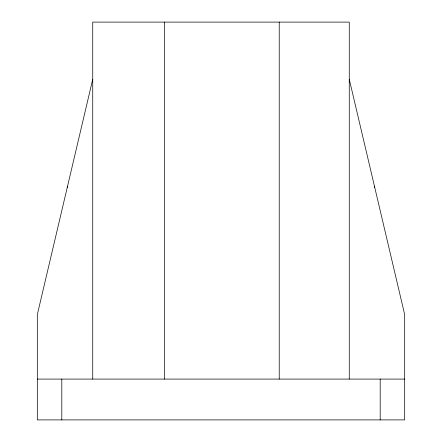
<?xml version="1.0" encoding="UTF-8"?>
<svg xmlns="http://www.w3.org/2000/svg" width="442" height="442" viewBox="0 0 442 442"><rect width="100%" height="100%" fill="white"/><g stroke="black" fill="none" stroke-linecap="round" stroke-linejoin="round"><path stroke-width="0.66" d="M92.737 79.245L37.316 314.588L37.316 419.9L404.684 419.9L404.684 314.588L349.263 79.245M37.316 379.081L404.684 379.081M380.192 379.081L380.192 419.9M374.435 186.143L374.435 187.502M349.263 379.081L349.263 22.1L92.737 22.1L92.737 379.081M279.228 22.1L279.228 379.081M164.336 22.1L164.336 379.081M67.565 186.143L67.565 187.502M61.808 379.081L61.808 419.9"/></g></svg>
